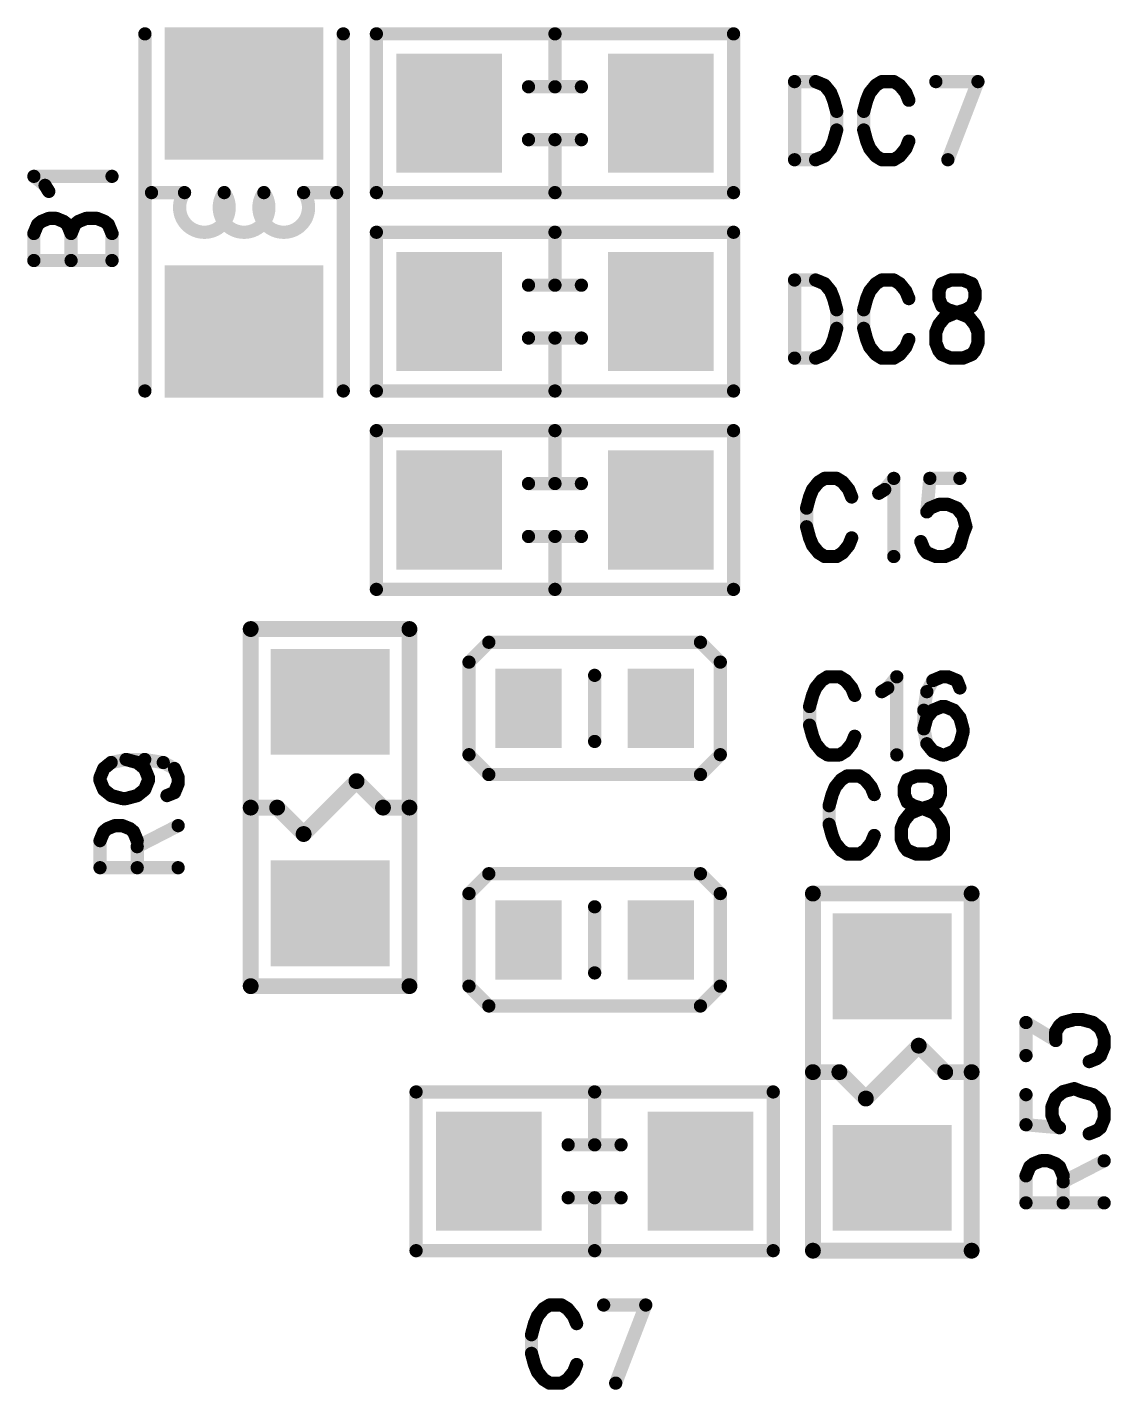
# Model space of a CAD drawing. Extents: x 98.7 to 156, y 84.7 to 176.7.
# Drawn here: x 111.46 to 119.65, y 120.85 to 131.15 of the extents above; entities that cross this region are included whole.
import ezdxf

# ---------------------------------------------------------------- set-up
doc = ezdxf.new("R2010")
doc.units = 0
doc.layers.get('0').update_dxf_attribs({"linetype": 'CONTINUOUS'})
doc.layers.add('MASK-TOP_PHO', color=3, linetype='CONTINUOUS')
doc.layers.add('SILK-TOP_PHO', color=14, linetype='CONTINUOUS')

# ---------------------------------------------------------------- blocks, each defined once
blk = doc.blocks.new('ROUND_1')
at = {"const_width": 0.050038}
blk.add_lwpolyline([(-0.025018, 0, 1), (0.025018, 0, 1)], format="xyb", close=True, dxfattribs=at)
blk = doc.blocks.new('ROUND_114')
at = {"const_width": 0.059944}
blk.add_lwpolyline([(-0.029972, 0, 1), (0.029972, 0, 1)], format="xyb", close=True, dxfattribs=at)
blk = doc.blocks.new('SQUARE_16')
blk.add_solid([(0.250062, 0.250062), (0.250062, -0.250062), (-0.250062, 0.250062), (-0.250062, -0.250062)])
blk = doc.blocks.new('SQUARE_33')
blk.add_solid([(0.499998, 0.499998), (0.499998, -0.499998), (-0.499998, 0.499998), (-0.499998, -0.499998)])
blk = doc.blocks.new('SQUARE_161')
blk.add_solid([(0.40005, 0.40005), (0.40005, -0.40005), (-0.40005, 0.40005), (-0.40005, -0.40005)])

msp = doc.modelspace()

# ---------------------------------------------------------------- linework, layer by layer
at = {"layer": 'MASK-TOP_PHO'}
for points, const_width in [([(113.199926, 130.64998), (113.000028, 130.64998)], 0.999996), ([(114.650012, 130.450082), (114.650012, 130.549904)], 0.8001), ([(116.249958, 130.450082), (116.249958, 130.549904)], 0.8001), ([(114.650012, 128.949958), (114.650012, 129.050034)], 0.8001), ([(116.249958, 128.949958), (116.249958, 129.050034)], 0.8001), ([(113.199926, 128.849882), (113.000028, 128.849882)], 0.999996), ([(114.650012, 127.450088), (114.650012, 127.54991)], 0.8001), ([(116.249958, 127.450088), (116.249958, 127.54991)], 0.8001), ([(113.700052, 126.05004), (113.799874, 126.05004)], 0.8001), ([(115.24996, 125.949964), (115.24996, 126.05004)], 0.500124), ([(116.249958, 125.949964), (116.249958, 126.05004)], 0.500124), ([(113.700052, 124.450094), (113.799874, 124.450094)], 0.8001), ([(115.24996, 124.199904), (115.24996, 124.29998)], 0.500124), ([(116.249958, 124.199904), (116.249958, 124.29998)], 0.500124), ([(117.94998, 124.050044), (118.050056, 124.050044)], 0.8001), ([(114.949986, 122.450098), (114.949986, 122.54992)], 0.8001), ([(116.549932, 122.450098), (116.549932, 122.54992)], 0.8001), ([(117.94998, 122.450098), (118.050056, 122.450098)], 0.8001)]:
    msp.add_lwpolyline(points, dxfattribs=dict(at, const_width=const_width))
at = {"layer": 'SILK-TOP_PHO'}
for points, const_width in [([(112.350042, 128.400048), (112.350042, 131.100068)], 0.100076), ([(113.849912, 128.400048), (113.849912, 131.100068)], 0.100076), ([(114.100102, 131.100068), (116.800122, 131.100068)], 0.100076), ([(114.100102, 129.899918), (114.100102, 131.100068)], 0.100076), ([(115.450112, 131.100068), (115.450112, 130.700018)], 0.100076), ([(116.800122, 131.100068), (116.800122, 129.899918)], 0.100076), ([(115.24996, 130.700018), (115.65001, 130.700018)], 0.100076), ([(117.261386, 130.739134), (117.261386, 130.14833)], 0.100076), ([(117.261386, 130.739134), (117.42039, 130.739134)], 0.100076), ([(117.42039, 130.739134), (117.488716, 130.71094)], 0.100076), ([(117.488716, 130.71094), (117.534182, 130.654806)], 0.100076), ([(117.87505, 130.71094), (117.829584, 130.654806)], 0.100076), ([(117.920516, 130.739134), (117.87505, 130.71094)], 0.100076), ([(118.011448, 130.739134), (117.920516, 130.739134)], 0.100076), ([(118.056914, 130.71094), (118.011448, 130.739134)], 0.100076), ([(118.10238, 130.654806), (118.056914, 130.71094)], 0.100076), ([(118.329456, 130.739134), (118.647718, 130.739134)], 0.100076), ([(118.647718, 130.739134), (118.420388, 130.14833)], 0.100076), ([(117.534182, 130.654806), (117.556788, 130.598418)], 0.100076), ([(117.556788, 130.598418), (117.579648, 130.51409)], 0.100076), ([(117.806724, 130.598418), (117.784118, 130.51409)], 0.100076), ([(117.829584, 130.654806), (117.806724, 130.598418)], 0.100076), ([(118.124986, 130.598418), (118.10238, 130.654806)], 0.100076), ([(117.579648, 130.51409), (117.579648, 130.373374)], 0.100076), ([(117.784118, 130.51409), (117.784118, 130.373374)], 0.100076), ([(117.579648, 130.373374), (117.556788, 130.289046)], 0.100076), ([(117.784118, 130.373374), (117.806724, 130.289046)], 0.100076), ([(115.24996, 130.299968), (115.65001, 130.299968)], 0.100076), ([(115.450112, 129.899918), (115.450112, 130.299968)], 0.100076), ([(117.556788, 130.289046), (117.534182, 130.232912)], 0.100076), ([(117.806724, 130.289046), (117.829584, 130.232912)], 0.100076), ([(118.10238, 130.232912), (118.124986, 130.289046)], 0.100076), ([(117.488716, 130.176524), (117.42039, 130.14833)], 0.100076), ([(117.534182, 130.232912), (117.488716, 130.176524)], 0.100076), ([(117.829584, 130.232912), (117.87505, 130.176524)], 0.100076), ([(117.87505, 130.176524), (117.920516, 130.14833)], 0.100076), ([(118.011448, 130.14833), (118.056914, 130.176524)], 0.100076), ([(118.056914, 130.176524), (118.10238, 130.232912)], 0.100076), ([(117.42039, 130.14833), (117.261386, 130.14833)], 0.100076), ([(117.920516, 130.14833), (118.011448, 130.14833)], 0.100076), ([(111.595408, 129.954528), (111.510826, 130.022854)], 0.100076), ([(111.510826, 130.022854), (112.10163, 130.022854)], 0.100076), ([(111.623348, 129.909062), (111.595408, 129.954528)], 0.100076), ([(112.40008, 129.899918), (112.650016, 129.899918)], 0.100076), ([(113.549938, 129.899918), (113.799874, 129.899918)], 0.100076), ([(116.800122, 129.899918), (114.100102, 129.899918)], 0.100076), ([(111.510826, 129.5908), (111.53902, 129.659126)], 0.100076), ([(111.53902, 129.659126), (111.567214, 129.681732)], 0.100076), ([(111.567214, 129.681732), (111.623348, 129.704592)], 0.100076), ([(111.623348, 129.704592), (111.679736, 129.704592)], 0.100076), ([(111.679736, 129.704592), (111.73587, 129.681732)], 0.100076), ([(111.73587, 129.681732), (111.764064, 129.659126)], 0.100076), ([(111.764064, 129.659126), (111.792258, 129.5908)], 0.100076), ([(111.792258, 129.5908), (111.820198, 129.659126)], 0.100076), ([(111.820198, 129.659126), (111.848392, 129.681732)], 0.100076), ([(111.848392, 129.681732), (111.90478, 129.704592)], 0.100076), ([(111.90478, 129.704592), (111.989108, 129.704592)], 0.100076), ([(111.989108, 129.704592), (112.045242, 129.681732)], 0.100076), ([(112.045242, 129.681732), (112.073436, 129.659126)], 0.100076), ([(112.073436, 129.659126), (112.10163, 129.5908)], 0.100076), ([(111.510826, 129.38633), (111.510826, 129.5908)], 0.100076), ([(111.792258, 129.38633), (111.792258, 129.5908)], 0.100076), ([(112.10163, 129.5908), (112.10163, 129.38633)], 0.100076), ([(114.100102, 129.599944), (116.800122, 129.599944)], 0.100076), ([(114.100102, 128.400048), (114.100102, 129.599944)], 0.100076), ([(115.450112, 129.599944), (115.450112, 129.199894)], 0.100076), ([(116.800122, 129.599944), (116.800122, 128.400048)], 0.100076), ([(111.510826, 129.38633), (112.10163, 129.38633)], 0.100076), ([(117.261386, 129.23901), (117.261386, 128.64846)], 0.100076), ([(117.261386, 129.23901), (117.42039, 129.23901)], 0.100076), ([(117.42039, 129.23901), (117.488716, 129.210816)], 0.100076), ([(117.920516, 129.23901), (117.87505, 129.210816)], 0.100076), ([(118.011448, 129.23901), (117.920516, 129.23901)], 0.100076), ([(118.056914, 129.210816), (118.011448, 129.23901)], 0.100076), ([(118.443248, 129.23901), (118.374922, 129.210816)], 0.100076), ([(118.53418, 129.23901), (118.443248, 129.23901)], 0.100076), ([(118.602252, 129.210816), (118.53418, 129.23901)], 0.100076), ([(115.24996, 129.199894), (115.65001, 129.199894)], 0.100076), ([(117.488716, 129.210816), (117.534182, 129.154682)], 0.100076), ([(117.534182, 129.154682), (117.556788, 129.098548)], 0.100076), ([(117.829584, 129.154682), (117.806724, 129.098548)], 0.100076), ([(117.87505, 129.210816), (117.829584, 129.154682)], 0.100076), ([(118.10238, 129.154682), (118.056914, 129.210816)], 0.100076), ([(118.124986, 129.098548), (118.10238, 129.154682)], 0.100076), ([(118.374922, 129.210816), (118.352316, 129.154682)], 0.100076), ([(118.352316, 129.154682), (118.352316, 129.098548)], 0.100076), ([(118.625112, 129.154682), (118.602252, 129.210816)], 0.100076), ([(118.625112, 129.098548), (118.625112, 129.154682)], 0.100076), ([(117.556788, 129.098548), (117.579648, 129.013966)], 0.100076), ([(117.806724, 129.098548), (117.784118, 129.013966)], 0.100076), ([(118.352316, 129.098548), (118.374922, 129.04216)], 0.100076), ([(118.374922, 129.04216), (118.420388, 129.013966)], 0.100076), ([(118.556786, 129.013966), (118.602252, 129.04216)], 0.100076), ([(118.602252, 129.04216), (118.625112, 129.098548)], 0.100076), ([(117.579648, 129.013966), (117.579648, 128.873504)], 0.100076), ([(117.784118, 129.013966), (117.784118, 128.873504)], 0.100076), ([(118.352316, 128.901444), (118.397782, 128.957832)], 0.100076), ([(118.397782, 128.957832), (118.465854, 128.986026)], 0.100076), ([(118.420388, 129.013966), (118.51132, 128.986026)], 0.100076), ([(118.465854, 128.986026), (118.556786, 129.013966)], 0.100076), ([(118.51132, 128.986026), (118.579646, 128.957832)], 0.100076), ([(118.579646, 128.957832), (118.625112, 128.901444)], 0.100076), ([(117.579648, 128.873504), (117.556788, 128.789176)], 0.100076), ([(117.784118, 128.873504), (117.806724, 128.789176)], 0.100076), ([(118.329456, 128.84531), (118.352316, 128.901444)], 0.100076), ([(118.329456, 128.760982), (118.329456, 128.84531)], 0.100076), ([(118.625112, 128.901444), (118.647718, 128.84531)], 0.100076), ([(118.647718, 128.84531), (118.647718, 128.760982)], 0.100076), ([(115.24996, 128.800098), (115.65001, 128.800098)], 0.100076), ([(115.450112, 128.400048), (115.450112, 128.800098)], 0.100076), ([(117.534182, 128.732788), (117.488716, 128.676654)], 0.100076), ([(117.556788, 128.789176), (117.534182, 128.732788)], 0.100076), ([(117.806724, 128.789176), (117.829584, 128.732788)], 0.100076), ([(117.829584, 128.732788), (117.87505, 128.676654)], 0.100076), ([(118.056914, 128.676654), (118.10238, 128.732788)], 0.100076), ([(118.10238, 128.732788), (118.124986, 128.789176)], 0.100076), ([(118.352316, 128.704594), (118.329456, 128.760982)], 0.100076), ([(118.647718, 128.760982), (118.625112, 128.704594)], 0.100076), ([(117.42039, 128.64846), (117.261386, 128.64846)], 0.100076), ([(117.488716, 128.676654), (117.42039, 128.64846)], 0.100076), ([(117.87505, 128.676654), (117.920516, 128.64846)], 0.100076), ([(117.920516, 128.64846), (118.011448, 128.64846)], 0.100076), ([(118.011448, 128.64846), (118.056914, 128.676654)], 0.100076), ([(118.374922, 128.676654), (118.352316, 128.704594)], 0.100076), ([(118.443248, 128.64846), (118.374922, 128.676654)], 0.100076), ([(118.53418, 128.64846), (118.443248, 128.64846)], 0.100076), ([(118.602252, 128.676654), (118.53418, 128.64846)], 0.100076), ([(118.625112, 128.704594), (118.602252, 128.676654)], 0.100076), ([(116.800122, 128.400048), (114.100102, 128.400048)], 0.100076), ([(114.100102, 128.100074), (116.800122, 128.100074)], 0.100076), ([(114.100102, 126.899924), (114.100102, 128.100074)], 0.100076), ([(115.450112, 128.100074), (115.450112, 127.700024)], 0.100076), ([(116.800122, 128.100074), (116.800122, 126.899924)], 0.100076), ([(115.24996, 127.700024), (115.65001, 127.700024)], 0.100076), ([(117.44325, 127.710946), (117.397784, 127.654812)], 0.100076), ([(117.488716, 127.73914), (117.44325, 127.710946)], 0.100076), ([(117.579648, 127.73914), (117.488716, 127.73914)], 0.100076), ([(117.625114, 127.710946), (117.579648, 127.73914)], 0.100076), ([(117.67058, 127.654812), (117.625114, 127.710946)], 0.100076), ([(117.943122, 127.654812), (118.011448, 127.73914)], 0.100076), ([(118.011448, 127.73914), (118.011448, 127.148336)], 0.100076), ([(118.28399, 127.73914), (118.261384, 127.485902)], 0.100076), ([(118.51132, 127.73914), (118.28399, 127.73914)], 0.100076), ([(117.374924, 127.598424), (117.352318, 127.514096)], 0.100076), ([(117.397784, 127.654812), (117.374924, 127.598424)], 0.100076), ([(117.693186, 127.598424), (117.67058, 127.654812)], 0.100076), ([(117.897656, 127.626618), (117.943122, 127.654812)], 0.100076), ([(117.352318, 127.514096), (117.352318, 127.37338)], 0.100076), ([(118.261384, 127.485902), (118.28399, 127.514096)], 0.100076), ([(118.28399, 127.514096), (118.352316, 127.54229)], 0.100076), ([(118.352316, 127.54229), (118.420388, 127.54229)], 0.100076), ([(118.420388, 127.54229), (118.488714, 127.514096)], 0.100076), ([(118.488714, 127.514096), (118.53418, 127.457708)], 0.100076), ([(118.53418, 127.457708), (118.556786, 127.37338)], 0.100076), ([(115.24996, 127.299974), (115.65001, 127.299974)], 0.100076), ([(115.450112, 126.899924), (115.450112, 127.299974)], 0.100076), ([(117.352318, 127.37338), (117.374924, 127.289052)], 0.100076), ([(117.374924, 127.289052), (117.397784, 127.232918)], 0.100076), ([(117.67058, 127.232918), (117.693186, 127.289052)], 0.100076), ([(118.53418, 127.317246), (118.51132, 127.232918)], 0.100076), ([(118.556786, 127.37338), (118.53418, 127.317246)], 0.100076), ([(117.397784, 127.232918), (117.44325, 127.17653)], 0.100076), ([(117.44325, 127.17653), (117.488716, 127.148336)], 0.100076), ([(117.579648, 127.148336), (117.625114, 127.17653)], 0.100076), ([(117.625114, 127.17653), (117.67058, 127.232918)], 0.100076), ([(118.238524, 127.204724), (118.215918, 127.260858)], 0.100076), ([(118.261384, 127.17653), (118.238524, 127.204724)], 0.100076), ([(118.329456, 127.148336), (118.261384, 127.17653)], 0.100076), ([(118.465854, 127.17653), (118.397782, 127.148336)], 0.100076), ([(118.51132, 127.232918), (118.465854, 127.17653)], 0.100076), ([(117.488716, 127.148336), (117.579648, 127.148336)], 0.100076), ([(118.397782, 127.148336), (118.329456, 127.148336)], 0.100076), ([(116.800122, 126.899924), (114.100102, 126.899924)], 0.100076), ([(113.149888, 123.89993), (113.149888, 126.59995)], 0.119888), ([(113.149888, 126.59995), (114.350038, 126.59995)], 0.119888), ([(114.350038, 126.59995), (114.350038, 123.89993)], 0.119888), ([(114.949986, 126.499874), (114.800126, 126.350014)], 0.100076), ([(116.549932, 126.499874), (114.949986, 126.499874)], 0.100076), ([(116.700046, 126.350014), (116.549932, 126.499874)], 0.100076), ([(114.800126, 126.350014), (114.800126, 125.64999)], 0.100076), ([(115.750086, 125.750066), (115.750086, 126.249938)], 0.100076), ([(116.700046, 125.64999), (116.700046, 126.350014)], 0.100076), ([(117.42039, 126.154688), (117.397784, 126.098554)], 0.100076), ([(117.465856, 126.210822), (117.42039, 126.154688)], 0.100076), ([(117.511322, 126.239016), (117.465856, 126.210822)], 0.100076), ([(117.602254, 126.239016), (117.511322, 126.239016)], 0.100076), ([(117.64772, 126.210822), (117.602254, 126.239016)], 0.100076), ([(117.693186, 126.154688), (117.64772, 126.210822)], 0.100076), ([(117.715792, 126.098554), (117.693186, 126.154688)], 0.100076), ([(117.920516, 126.126494), (117.965982, 126.154688)], 0.100076), ([(117.965982, 126.154688), (118.034054, 126.239016)], 0.100076), ([(118.034054, 126.239016), (118.034054, 125.648466)], 0.100076), ([(118.30685, 126.210822), (118.261384, 126.126494)], 0.100076), ([(118.374922, 126.239016), (118.30685, 126.210822)], 0.100076), ([(118.420388, 126.239016), (118.374922, 126.239016)], 0.100076), ([(118.488714, 126.210822), (118.420388, 126.239016)], 0.100076), ([(118.51132, 126.154688), (118.488714, 126.210822)], 0.100076), ([(117.397784, 126.098554), (117.374924, 126.013972)], 0.100076), ([(118.261384, 126.126494), (118.238524, 125.986032)], 0.100076), ([(117.374924, 126.013972), (117.374924, 125.87351)], 0.100076), ([(118.238524, 125.986032), (118.238524, 125.845316)], 0.100076), ([(118.30685, 125.986032), (118.261384, 125.929644)], 0.100076), ([(118.374922, 126.013972), (118.30685, 125.986032)], 0.100076), ([(118.397782, 126.013972), (118.374922, 126.013972)], 0.100076), ([(118.465854, 125.986032), (118.397782, 126.013972)], 0.100076), ([(118.51132, 125.929644), (118.465854, 125.986032)], 0.100076), ([(117.374924, 125.87351), (117.397784, 125.789182)], 0.100076), ([(118.261384, 125.929644), (118.238524, 125.845316)], 0.100076), ([(118.238524, 125.845316), (118.261384, 125.732794)], 0.100076), ([(118.53418, 125.845316), (118.51132, 125.929644)], 0.100076), ([(118.53418, 125.817122), (118.53418, 125.845316)], 0.100076), ([(117.397784, 125.789182), (117.42039, 125.732794)], 0.100076), ([(117.693186, 125.732794), (117.715792, 125.789182)], 0.100076), ([(118.51132, 125.732794), (118.53418, 125.817122)], 0.100076), ([(114.800126, 125.64999), (114.949986, 125.499876)], 0.100076), ([(116.549932, 125.499876), (116.700046, 125.64999)], 0.100076), ([(117.42039, 125.732794), (117.465856, 125.67666)], 0.100076), ([(117.465856, 125.67666), (117.511322, 125.648466)], 0.100076), ([(117.511322, 125.648466), (117.602254, 125.648466)], 0.100076), ([(117.602254, 125.648466), (117.64772, 125.67666)], 0.100076), ([(117.64772, 125.67666), (117.693186, 125.732794)], 0.100076), ([(118.261384, 125.732794), (118.30685, 125.67666)], 0.100076), ([(118.30685, 125.67666), (118.374922, 125.648466)], 0.100076), ([(118.374922, 125.648466), (118.397782, 125.648466)], 0.100076), ([(118.397782, 125.648466), (118.465854, 125.67666)], 0.100076), ([(118.465854, 125.67666), (118.51132, 125.732794)], 0.100076), ([(112.010952, 125.47727), (112.039146, 125.545342)], 0.100076), ([(112.039146, 125.545342), (112.09528, 125.590808)], 0.100076), ([(112.09528, 125.590808), (112.207802, 125.613668)], 0.100076), ([(112.207802, 125.613668), (112.29213, 125.590808)], 0.100076), ([(112.207802, 125.613668), (112.348518, 125.613668)], 0.100076), ([(112.29213, 125.590808), (112.348518, 125.545342)], 0.100076), ([(112.348518, 125.613668), (112.48898, 125.590808)], 0.100076), ([(112.348518, 125.545342), (112.376458, 125.47727)], 0.100076), ([(112.48898, 125.590808), (112.573562, 125.545342)], 0.100076), ([(112.573562, 125.545342), (112.601502, 125.47727)], 0.100076), ([(112.010952, 125.454664), (112.010952, 125.47727)], 0.100076), ([(112.039146, 125.386338), (112.010952, 125.454664)], 0.100076), ([(112.376458, 125.454664), (112.348518, 125.386338)], 0.100076), ([(112.376458, 125.47727), (112.376458, 125.454664)], 0.100076), ([(112.601502, 125.431804), (112.573562, 125.363732)], 0.100076), ([(112.601502, 125.47727), (112.601502, 125.431804)], 0.100076), ([(113.949988, 125.450092), (113.549938, 125.050042)], 0.119888), ([(114.149886, 125.24994), (113.949988, 125.450092)], 0.119888), ([(114.949986, 125.499876), (116.549932, 125.499876)], 0.100076), ([(117.613684, 125.461014), (117.568218, 125.404626)], 0.100076), ([(117.65915, 125.488954), (117.613684, 125.461014)], 0.100076), ([(117.750082, 125.488954), (117.65915, 125.488954)], 0.100076), ([(117.795548, 125.461014), (117.750082, 125.488954)], 0.100076), ([(117.841014, 125.404626), (117.795548, 125.461014)], 0.100076), ([(118.113556, 125.461014), (118.09095, 125.404626)], 0.100076), ([(118.181882, 125.488954), (118.113556, 125.461014)], 0.100076), ([(118.272814, 125.488954), (118.181882, 125.488954)], 0.100076), ([(118.340886, 125.461014), (118.272814, 125.488954)], 0.100076), ([(118.363746, 125.404626), (118.340886, 125.461014)], 0.100076), ([(112.09528, 125.340872), (112.039146, 125.386338)], 0.100076), ([(112.179608, 125.318266), (112.09528, 125.340872)], 0.100076), ([(112.29213, 125.340872), (112.207802, 125.318266)], 0.100076), ([(112.348518, 125.386338), (112.29213, 125.340872)], 0.100076), ([(112.573562, 125.363732), (112.517174, 125.340872)], 0.100076), ([(117.545358, 125.348492), (117.522752, 125.264164)], 0.100076), ([(117.568218, 125.404626), (117.545358, 125.348492)], 0.100076), ([(117.86362, 125.348492), (117.841014, 125.404626)], 0.100076), ([(118.09095, 125.404626), (118.09095, 125.348492)], 0.100076), ([(118.09095, 125.348492), (118.113556, 125.292104)], 0.100076), ([(118.340886, 125.292104), (118.363746, 125.348492)], 0.100076), ([(118.363746, 125.348492), (118.363746, 125.404626)], 0.100076), ([(112.207802, 125.318266), (112.179608, 125.318266)], 0.100076), ([(113.35004, 125.24994), (113.149888, 125.24994)], 0.119888), ([(113.549938, 125.050042), (113.35004, 125.24994)], 0.119888), ([(114.350038, 125.24994), (114.149886, 125.24994)], 0.119888), ([(117.522752, 125.264164), (117.522752, 125.123448)], 0.100076), ([(118.113556, 125.292104), (118.159022, 125.264164)], 0.100076), ([(118.136416, 125.207776), (118.204488, 125.23597)], 0.100076), ([(118.159022, 125.264164), (118.249954, 125.23597)], 0.100076), ([(118.204488, 125.23597), (118.29542, 125.264164)], 0.100076), ([(118.249954, 125.23597), (118.31828, 125.207776)], 0.100076), ([(118.29542, 125.264164), (118.340886, 125.292104)], 0.100076), ([(117.522752, 125.123448), (117.545358, 125.03912)], 0.100076), ([(118.06809, 125.095254), (118.09095, 125.151642)], 0.100076), ([(118.09095, 125.151642), (118.136416, 125.207776)], 0.100076), ([(118.31828, 125.207776), (118.363746, 125.151642)], 0.100076), ([(118.363746, 125.151642), (118.386352, 125.095254)], 0.100076), ([(112.010952, 125.000004), (112.039146, 125.068076)], 0.100076), ([(112.039146, 125.068076), (112.067086, 125.090936)], 0.100076), ([(112.067086, 125.090936), (112.123474, 125.113542)], 0.100076), ([(112.123474, 125.113542), (112.179608, 125.113542)], 0.100076), ([(112.179608, 125.113542), (112.235996, 125.090936)], 0.100076), ([(112.235996, 125.090936), (112.263936, 125.068076)], 0.100076), ([(112.263936, 125.068076), (112.29213, 125.000004)], 0.100076), ([(112.29213, 124.954538), (112.601502, 125.113542)], 0.100076), ([(117.545358, 125.03912), (117.568218, 124.982732)], 0.100076), ([(117.841014, 124.982732), (117.86362, 125.03912)], 0.100076), ([(118.06809, 125.010926), (118.06809, 125.095254)], 0.100076), ([(118.386352, 125.095254), (118.386352, 125.010926)], 0.100076), ([(112.010952, 124.795534), (112.010952, 125.000004)], 0.100076), ([(112.29213, 125.000004), (112.29213, 124.795534)], 0.100076), ([(117.568218, 124.982732), (117.613684, 124.926598)], 0.100076), ([(117.613684, 124.926598), (117.65915, 124.898404)], 0.100076), ([(117.750082, 124.898404), (117.795548, 124.926598)], 0.100076), ([(117.795548, 124.926598), (117.841014, 124.982732)], 0.100076), ([(118.09095, 124.954792), (118.06809, 125.010926)], 0.100076), ([(118.113556, 124.926598), (118.09095, 124.954792)], 0.100076), ([(118.181882, 124.898404), (118.113556, 124.926598)], 0.100076), ([(118.340886, 124.926598), (118.272814, 124.898404)], 0.100076), ([(118.363746, 124.954792), (118.340886, 124.926598)], 0.100076), ([(118.386352, 125.010926), (118.363746, 124.954792)], 0.100076), ([(117.65915, 124.898404), (117.750082, 124.898404)], 0.100076), ([(118.272814, 124.898404), (118.181882, 124.898404)], 0.100076), ([(112.010952, 124.795534), (112.601502, 124.795534)], 0.100076), ([(114.949986, 124.750068), (114.800126, 124.599954)], 0.100076), ([(116.549932, 124.750068), (114.949986, 124.750068)], 0.100076), ([(116.700046, 124.599954), (116.549932, 124.750068)], 0.100076), ([(117.40007, 121.899934), (117.40007, 124.599954)], 0.119888), ([(117.40007, 124.599954), (118.599966, 124.599954)], 0.119888), ([(118.599966, 124.599954), (118.599966, 121.899934)], 0.119888), ([(114.800126, 124.599954), (114.800126, 123.89993)], 0.100076), ([(115.750086, 124.000006), (115.750086, 124.499878)], 0.100076), ([(116.700046, 123.89993), (116.700046, 124.599954)], 0.100076), ([(114.350038, 123.89993), (113.149888, 123.89993)], 0.119888), ([(114.800126, 123.89993), (114.949986, 123.75007)], 0.100076), ([(116.549932, 123.75007), (116.700046, 123.89993)], 0.100076), ([(114.949986, 123.75007), (116.549932, 123.75007)], 0.100076), ([(119.010938, 123.374912), (119.010938, 123.625102)], 0.100076), ([(119.010938, 123.625102), (119.235982, 123.488704)], 0.100076), ([(119.235982, 123.556776), (119.264176, 123.602242)], 0.100076), ([(119.264176, 123.602242), (119.292116, 123.625102)], 0.100076), ([(119.292116, 123.625102), (119.376444, 123.647708)], 0.100076), ([(119.376444, 123.647708), (119.432832, 123.647708)], 0.100076), ([(119.432832, 123.647708), (119.51716, 123.625102)], 0.100076), ([(119.51716, 123.625102), (119.573548, 123.579636)], 0.100076), ([(119.573548, 123.579636), (119.601488, 123.51131)], 0.100076), ([(119.235982, 123.488704), (119.235982, 123.556776)], 0.100076), ([(119.601488, 123.51131), (119.601488, 123.443238)], 0.100076), ([(118.199916, 123.450096), (117.80012, 123.050046)], 0.119888), ([(118.400068, 123.249944), (118.199916, 123.450096)], 0.119888), ([(119.573548, 123.374912), (119.545354, 123.352306)], 0.100076), ([(119.601488, 123.443238), (119.573548, 123.374912)], 0.100076), ([(119.545354, 123.352306), (119.488966, 123.329446)], 0.100076), ([(117.599968, 123.249944), (117.40007, 123.249944)], 0.119888), ([(117.80012, 123.050046), (117.599968, 123.249944)], 0.119888), ([(118.599966, 123.249944), (118.400068, 123.249944)], 0.119888), ([(114.400076, 123.100084), (117.100096, 123.100084)], 0.100076), ([(114.400076, 121.899934), (114.400076, 123.100084)], 0.100076), ([(115.750086, 123.100084), (115.750086, 122.700034)], 0.100076), ([(117.100096, 123.100084), (117.100096, 121.899934)], 0.100076), ([(119.010938, 123.07951), (119.010938, 122.85218)], 0.100076), ([(119.207788, 122.988578), (119.235982, 123.056904)], 0.100076), ([(119.235982, 123.056904), (119.292116, 123.10237)], 0.100076), ([(119.292116, 123.10237), (119.376444, 123.124976)], 0.100076), ([(119.376444, 123.124976), (119.432832, 123.10237)], 0.100076), ([(119.432832, 123.10237), (119.51716, 123.07951)], 0.100076), ([(119.51716, 123.07951), (119.573548, 123.034044)], 0.100076), ([(119.207788, 122.920506), (119.207788, 122.988578)], 0.100076), ([(119.573548, 123.034044), (119.601488, 122.965972)], 0.100076), ([(119.601488, 122.965972), (119.601488, 122.897646)], 0.100076), ([(119.010938, 122.85218), (119.264176, 122.829574)], 0.100076), ([(119.235982, 122.85218), (119.207788, 122.920506)], 0.100076), ([(119.264176, 122.829574), (119.235982, 122.85218)], 0.100076), ([(119.601488, 122.897646), (119.573548, 122.829574)], 0.100076), ([(119.545354, 122.806714), (119.488966, 122.784108)], 0.100076), ([(119.573548, 122.829574), (119.545354, 122.806714)], 0.100076), ([(115.549934, 122.700034), (115.949984, 122.700034)], 0.100076), ([(119.039132, 122.534172), (119.067072, 122.556778)], 0.100076), ([(119.067072, 122.556778), (119.12346, 122.579638)], 0.100076), ([(119.12346, 122.579638), (119.179594, 122.579638)], 0.100076), ([(119.179594, 122.579638), (119.235982, 122.556778)], 0.100076), ([(119.235982, 122.556778), (119.264176, 122.534172)], 0.100076), ([(119.292116, 122.42038), (119.601488, 122.579638)], 0.100076), ([(119.010938, 122.465846), (119.039132, 122.534172)], 0.100076), ([(119.010938, 122.261376), (119.010938, 122.465846)], 0.100076), ([(119.264176, 122.534172), (119.292116, 122.465846)], 0.100076), ([(119.292116, 122.465846), (119.292116, 122.261376)], 0.100076), ([(115.549934, 122.299984), (115.949984, 122.299984)], 0.100076), ([(115.750086, 121.899934), (115.750086, 122.299984)], 0.100076), ([(119.010938, 122.261376), (119.601488, 122.261376)], 0.100076), ([(117.100096, 121.899934), (114.400076, 121.899934)], 0.100076), ([(118.599966, 121.899934), (117.40007, 121.899934)], 0.119888), ([(115.363752, 121.461022), (115.318286, 121.404634)], 0.100076), ([(115.408964, 121.488962), (115.363752, 121.461022)], 0.100076), ([(115.499896, 121.488962), (115.408964, 121.488962)], 0.100076), ([(115.545362, 121.461022), (115.499896, 121.488962)], 0.100076), ([(115.590828, 121.404634), (115.545362, 121.461022)], 0.100076), ([(115.818158, 121.488962), (116.13642, 121.488962)], 0.100076), ([(116.13642, 121.488962), (115.90909, 120.898412)], 0.100076), ([(115.295426, 121.3485), (115.27282, 121.264172)], 0.100076), ([(115.318286, 121.404634), (115.295426, 121.3485)], 0.100076), ([(115.613688, 121.3485), (115.590828, 121.404634)], 0.100076), ([(115.27282, 121.264172), (115.27282, 121.123456)], 0.100076), ([(115.27282, 121.123456), (115.295426, 121.039128)], 0.100076), ([(115.295426, 121.039128), (115.318286, 120.98274)], 0.100076), ([(115.590828, 120.98274), (115.613688, 121.039128)], 0.100076), ([(115.318286, 120.98274), (115.363752, 120.926606)], 0.100076), ([(115.363752, 120.926606), (115.408964, 120.898412)], 0.100076), ([(115.408964, 120.898412), (115.499896, 120.898412)], 0.100076), ([(115.499896, 120.898412), (115.545362, 120.926606)], 0.100076), ([(115.545362, 120.926606), (115.590828, 120.98274)], 0.100076)]:
    msp.add_lwpolyline(points, dxfattribs=dict(at, const_width=const_width))
at = {"layer": 'SILK-TOP_PHO', "const_width": 0.100076}
for points in [[(112.649762, 129.899918, 2.0016725), (112.949736, 129.900172)], [(112.949736, 129.899918, 2.0016725), (113.24971, 129.900172)], [(113.24971, 129.899918, 2.0016725), (113.549684, 129.900172)]]:
    msp.add_lwpolyline(points, format="xyb", dxfattribs=at)

# ---------------------------------------------------------------- block references
at = {"layer": 'MASK-TOP_PHO'}
for name, p in [('SQUARE_33', (113.000028, 130.64998)), ('SQUARE_33', (113.199926, 130.64998)), ('SQUARE_161', (114.650012, 130.549904)), ('SQUARE_161', (116.249958, 130.549904)), ('SQUARE_161', (114.650012, 130.450082)), ('SQUARE_161', (116.249958, 130.450082)), ('SQUARE_161', (114.650012, 129.050034)), ('SQUARE_161', (116.249958, 129.050034)), ('SQUARE_33', (113.000028, 128.849882)), ('SQUARE_33', (113.199926, 128.849882)), ('SQUARE_161', (114.650012, 128.949958)), ('SQUARE_161', (116.249958, 128.949958)), ('SQUARE_161', (114.650012, 127.54991)), ('SQUARE_161', (116.249958, 127.54991)), ('SQUARE_161', (114.650012, 127.450088)), ('SQUARE_161', (116.249958, 127.450088)), ('SQUARE_161', (113.700052, 126.05004)), ('SQUARE_161', (113.799874, 126.05004)), ('SQUARE_16', (115.24996, 126.05004)), ('SQUARE_16', (116.249958, 126.05004)), ('SQUARE_16', (115.24996, 125.949964)), ('SQUARE_16', (116.249958, 125.949964)), ('SQUARE_161', (113.700052, 124.450094)), ('SQUARE_161', (113.799874, 124.450094)), ('SQUARE_16', (115.24996, 124.29998)), ('SQUARE_16', (116.249958, 124.29998)), ('SQUARE_16', (115.24996, 124.199904)), ('SQUARE_16', (116.249958, 124.199904)), ('SQUARE_161', (117.94998, 124.050044)), ('SQUARE_161', (118.050056, 124.050044)), ('SQUARE_161', (114.949986, 122.54992)), ('SQUARE_161', (116.549932, 122.54992)), ('SQUARE_161', (114.949986, 122.450098)), ('SQUARE_161', (116.549932, 122.450098)), ('SQUARE_161', (117.94998, 122.450098)), ('SQUARE_161', (118.050056, 122.450098))]:
    msp.add_blockref(name, p, dxfattribs=at)
at = {"layer": 'SILK-TOP_PHO'}
for name, p in [('ROUND_1', (112.350042, 131.100068)), ('ROUND_1', (113.849912, 131.100068)), ('ROUND_1', (114.100102, 131.100068)), ('ROUND_1', (114.100102, 131.100068)), ('ROUND_1', (115.450112, 131.100068)), ('ROUND_1', (116.800122, 131.100068)), ('ROUND_1', (115.24996, 130.700018)), ('ROUND_1', (115.450112, 130.700018)), ('ROUND_1', (115.65001, 130.700018)), ('ROUND_1', (117.261386, 130.739134)), ('ROUND_1', (117.261386, 130.739134)), ('ROUND_1', (117.42039, 130.739134)), ('ROUND_1', (117.488716, 130.71094)), ('ROUND_1', (117.87505, 130.71094)), ('ROUND_1', (117.920516, 130.739134)), ('ROUND_1', (118.011448, 130.739134)), ('ROUND_1', (118.056914, 130.71094)), ('ROUND_1', (118.329456, 130.739134)), ('ROUND_1', (118.647718, 130.739134)), ('ROUND_1', (118.647718, 130.739134)), ('ROUND_1', (117.534182, 130.654806)), ('ROUND_1', (117.556788, 130.598418)), ('ROUND_1', (117.806724, 130.598418)), ('ROUND_1', (117.829584, 130.654806)), ('ROUND_1', (118.10238, 130.654806)), ('ROUND_1', (118.124986, 130.598418)), ('ROUND_1', (117.579648, 130.51409)), ('ROUND_1', (117.784118, 130.51409)), ('ROUND_1', (117.579648, 130.373374)), ('ROUND_1', (117.784118, 130.373374)), ('ROUND_1', (115.24996, 130.299968)), ('ROUND_1', (115.450112, 130.299968)), ('ROUND_1', (115.65001, 130.299968)), ('ROUND_1', (117.556788, 130.289046)), ('ROUND_1', (117.806724, 130.289046)), ('ROUND_1', (118.124986, 130.289046)), ('ROUND_1', (117.488716, 130.176524)), ('ROUND_1', (117.534182, 130.232912)), ('ROUND_1', (117.829584, 130.232912)), ('ROUND_1', (117.87505, 130.176524)), ('ROUND_1', (118.056914, 130.176524)), ('ROUND_1', (118.10238, 130.232912)), ('ROUND_1', (117.261386, 130.14833)), ('ROUND_1', (117.261386, 130.14833)), ('ROUND_1', (117.42039, 130.14833)), ('ROUND_1', (117.920516, 130.14833)), ('ROUND_1', (118.011448, 130.14833)), ('ROUND_1', (118.420388, 130.14833)), ('ROUND_1', (111.510826, 130.022854)), ('ROUND_1', (111.510826, 130.022854)), ('ROUND_1', (112.10163, 130.022854)), ('ROUND_1', (111.595408, 129.954528)), ('ROUND_1', (111.623348, 129.909062)), ('ROUND_1', (112.40008, 129.899918)), ('ROUND_1', (112.649762, 129.899918)), ('ROUND_1', (112.650016, 129.899918)), ('ROUND_1', (112.949736, 129.900172)), ('ROUND_1', (112.949736, 129.899918)), ('ROUND_1', (113.24971, 129.900172)), ('ROUND_1', (113.24971, 129.899918)), ('ROUND_1', (113.549684, 129.900172)), ('ROUND_1', (113.549938, 129.899918)), ('ROUND_1', (113.799874, 129.899918)), ('ROUND_1', (114.100102, 129.899918)), ('ROUND_1', (115.450112, 129.899918)), ('ROUND_1', (116.800122, 129.899918)), ('ROUND_1', (111.53902, 129.659126)), ('ROUND_1', (111.567214, 129.681732)), ('ROUND_1', (111.623348, 129.704592)), ('ROUND_1', (111.679736, 129.704592)), ('ROUND_1', (111.73587, 129.681732)), ('ROUND_1', (111.764064, 129.659126)), ('ROUND_1', (111.820198, 129.659126)), ('ROUND_1', (111.848392, 129.681732)), ('ROUND_1', (111.90478, 129.704592)), ('ROUND_1', (111.989108, 129.704592)), ('ROUND_1', (112.045242, 129.681732)), ('ROUND_1', (112.073436, 129.659126)), ('ROUND_1', (111.510826, 129.5908)), ('ROUND_1', (111.792258, 129.5908)), ('ROUND_1', (111.792258, 129.5908)), ('ROUND_1', (112.10163, 129.5908)), ('ROUND_1', (114.100102, 129.599944)), ('ROUND_1', (114.100102, 129.599944)), ('ROUND_1', (115.450112, 129.599944)), ('ROUND_1', (116.800122, 129.599944)), ('ROUND_1', (111.510826, 129.38633)), ('ROUND_1', (111.510826, 129.38633)), ('ROUND_1', (111.792258, 129.38633)), ('ROUND_1', (112.10163, 129.38633)), ('ROUND_1', (112.10163, 129.38633)), ('ROUND_1', (117.261386, 129.23901)), ('ROUND_1', (117.261386, 129.23901)), ('ROUND_1', (117.42039, 129.23901)), ('ROUND_1', (117.920516, 129.23901)), ('ROUND_1', (118.011448, 129.23901)), ('ROUND_1', (118.443248, 129.23901)), ('ROUND_1', (118.443248, 129.23901)), ('ROUND_1', (118.53418, 129.23901)), ('ROUND_1', (115.24996, 129.199894)), ('ROUND_1', (115.450112, 129.199894)), ('ROUND_1', (115.65001, 129.199894)), ('ROUND_1', (117.488716, 129.210816)), ('ROUND_1', (117.534182, 129.154682)), ('ROUND_1', (117.829584, 129.154682)), ('ROUND_1', (117.87505, 129.210816)), ('ROUND_1', (118.056914, 129.210816)), ('ROUND_1', (118.10238, 129.154682)), ('ROUND_1', (118.352316, 129.154682)), ('ROUND_1', (118.374922, 129.210816)), ('ROUND_1', (118.602252, 129.210816)), ('ROUND_1', (118.625112, 129.154682)), ('ROUND_1', (117.556788, 129.098548)), ('ROUND_1', (117.806724, 129.098548)), ('ROUND_1', (118.124986, 129.098548)), ('ROUND_1', (118.352316, 129.098548)), ('ROUND_1', (118.374922, 129.04216)), ('ROUND_1', (118.602252, 129.04216)), ('ROUND_1', (118.625112, 129.098548)), ('ROUND_1', (117.579648, 129.013966)), ('ROUND_1', (117.784118, 129.013966)), ('ROUND_1', (118.397782, 128.957832)), ('ROUND_1', (118.420388, 129.013966)), ('ROUND_1', (118.465854, 128.986026)), ('ROUND_1', (118.51132, 128.986026)), ('ROUND_1', (118.556786, 129.013966)), ('ROUND_1', (118.579646, 128.957832)), ('ROUND_1', (117.579648, 128.873504)), ('ROUND_1', (117.784118, 128.873504)), ('ROUND_1', (118.329456, 128.84531)), ('ROUND_1', (118.352316, 128.901444)), ('ROUND_1', (118.625112, 128.901444)), ('ROUND_1', (118.647718, 128.84531)), ('ROUND_1', (115.24996, 128.800098)), ('ROUND_1', (115.450112, 128.800098)), ('ROUND_1', (115.65001, 128.800098)), ('ROUND_1', (117.534182, 128.732788)), ('ROUND_1', (117.556788, 128.789176)), ('ROUND_1', (117.806724, 128.789176)), ('ROUND_1', (117.829584, 128.732788)), ('ROUND_1', (118.10238, 128.732788)), ('ROUND_1', (118.124986, 128.789176)), ('ROUND_1', (118.329456, 128.760982)), ('ROUND_1', (118.647718, 128.760982)), ('ROUND_1', (117.261386, 128.64846)), ('ROUND_1', (117.261386, 128.64846)), ('ROUND_1', (117.42039, 128.64846)), ('ROUND_1', (117.488716, 128.676654)), ('ROUND_1', (117.87505, 128.676654)), ('ROUND_1', (117.920516, 128.64846)), ('ROUND_1', (118.011448, 128.64846)), ('ROUND_1', (118.056914, 128.676654)), ('ROUND_1', (118.352316, 128.704594)), ('ROUND_1', (118.374922, 128.676654)), ('ROUND_1', (118.443248, 128.64846)), ('ROUND_1', (118.53418, 128.64846)), ('ROUND_1', (118.602252, 128.676654)), ('ROUND_1', (118.625112, 128.704594)), ('ROUND_1', (112.350042, 128.400048)), ('ROUND_1', (113.849912, 128.400048)), ('ROUND_1', (114.100102, 128.400048)), ('ROUND_1', (115.450112, 128.400048)), ('ROUND_1', (116.800122, 128.400048)), ('ROUND_1', (114.100102, 128.100074)), ('ROUND_1', (114.100102, 128.100074)), ('ROUND_1', (115.450112, 128.100074)), ('ROUND_1', (116.800122, 128.100074)), ('ROUND_1', (115.24996, 127.700024)), ('ROUND_1', (115.450112, 127.700024)), ('ROUND_1', (115.65001, 127.700024)), ('ROUND_1', (117.44325, 127.710946)), ('ROUND_1', (117.488716, 127.73914)), ('ROUND_1', (117.579648, 127.73914)), ('ROUND_1', (117.625114, 127.710946)), ('ROUND_1', (118.011448, 127.73914)), ('ROUND_1', (118.28399, 127.73914)), ('ROUND_1', (118.51132, 127.73914)), ('ROUND_1', (117.374924, 127.598424)), ('ROUND_1', (117.397784, 127.654812)), ('ROUND_1', (117.67058, 127.654812)), ('ROUND_1', (117.693186, 127.598424)), ('ROUND_1', (117.897656, 127.626618)), ('ROUND_1', (117.943122, 127.654812)), ('ROUND_1', (117.352318, 127.514096)), ('ROUND_1', (118.261384, 127.485902)), ('ROUND_1', (118.28399, 127.514096)), ('ROUND_1', (118.352316, 127.54229)), ('ROUND_1', (118.420388, 127.54229)), ('ROUND_1', (118.488714, 127.514096)), ('ROUND_1', (118.53418, 127.457708)), ('ROUND_1', (115.24996, 127.299974)), ('ROUND_1', (115.450112, 127.299974)), ('ROUND_1', (115.65001, 127.299974)), ('ROUND_1', (117.352318, 127.37338)), ('ROUND_1', (117.374924, 127.289052)), ('ROUND_1', (117.693186, 127.289052)), ('ROUND_1', (118.53418, 127.317246)), ('ROUND_1', (118.556786, 127.37338)), ('ROUND_1', (117.397784, 127.232918)), ('ROUND_1', (117.44325, 127.17653)), ('ROUND_1', (117.625114, 127.17653)), ('ROUND_1', (117.67058, 127.232918)), ('ROUND_1', (118.215918, 127.260858)), ('ROUND_1', (118.238524, 127.204724)), ('ROUND_1', (118.261384, 127.17653)), ('ROUND_1', (118.465854, 127.17653)), ('ROUND_1', (118.51132, 127.232918)), ('ROUND_1', (117.488716, 127.148336)), ('ROUND_1', (117.579648, 127.148336)), ('ROUND_1', (118.011448, 127.148336)), ('ROUND_1', (118.329456, 127.148336)), ('ROUND_1', (118.397782, 127.148336)), ('ROUND_1', (114.100102, 126.899924)), ('ROUND_1', (115.450112, 126.899924)), ('ROUND_1', (116.800122, 126.899924)), ('ROUND_114', (113.149888, 126.59995)), ('ROUND_114', (114.350038, 126.59995)), ('ROUND_114', (114.350038, 126.59995)), ('ROUND_1', (114.949986, 126.499874)), ('ROUND_1', (114.949986, 126.499874)), ('ROUND_1', (116.549932, 126.499874)), ('ROUND_1', (114.800126, 126.350014)), ('ROUND_1', (115.750086, 126.249938)), ('ROUND_1', (116.700046, 126.350014)), ('ROUND_1', (117.42039, 126.154688)), ('ROUND_1', (117.465856, 126.210822)), ('ROUND_1', (117.511322, 126.239016)), ('ROUND_1', (117.602254, 126.239016)), ('ROUND_1', (117.64772, 126.210822)), ('ROUND_1', (117.693186, 126.154688)), ('ROUND_1', (117.965982, 126.154688)), ('ROUND_1', (118.034054, 126.239016)), ('ROUND_1', (118.30685, 126.210822)), ('ROUND_1', (118.374922, 126.239016)), ('ROUND_1', (118.420388, 126.239016)), ('ROUND_1', (118.488714, 126.210822)), ('ROUND_1', (118.51132, 126.154688)), ('ROUND_1', (117.397784, 126.098554)), ('ROUND_1', (117.715792, 126.098554)), ('ROUND_1', (117.920516, 126.126494)), ('ROUND_1', (118.261384, 126.126494)), ('ROUND_1', (117.374924, 126.013972)), ('ROUND_1', (118.238524, 125.986032)), ('ROUND_1', (118.30685, 125.986032)), ('ROUND_1', (118.374922, 126.013972)), ('ROUND_1', (118.397782, 126.013972)), ('ROUND_1', (118.465854, 125.986032)), ('ROUND_1', (117.374924, 125.87351)), ('ROUND_1', (118.238524, 125.845316)), ('ROUND_1', (118.238524, 125.845316)), ('ROUND_1', (118.261384, 125.929644)), ('ROUND_1', (118.51132, 125.929644)), ('ROUND_1', (118.53418, 125.845316)), ('ROUND_1', (115.750086, 125.750066)), ('ROUND_1', (117.397784, 125.789182)), ('ROUND_1', (117.715792, 125.789182)), ('ROUND_1', (118.53418, 125.817122)), ('ROUND_1', (114.800126, 125.64999)), ('ROUND_1', (116.700046, 125.64999)), ('ROUND_1', (117.42039, 125.732794)), ('ROUND_1', (117.465856, 125.67666)), ('ROUND_1', (117.511322, 125.648466)), ('ROUND_1', (117.602254, 125.648466)), ('ROUND_1', (117.64772, 125.67666)), ('ROUND_1', (117.693186, 125.732794)), ('ROUND_1', (118.034054, 125.648466)), ('ROUND_1', (118.261384, 125.732794)), ('ROUND_1', (118.30685, 125.67666)), ('ROUND_1', (118.374922, 125.648466)), ('ROUND_1', (118.397782, 125.648466)), ('ROUND_1', (118.465854, 125.67666)), ('ROUND_1', (118.51132, 125.732794)), ('ROUND_1', (112.039146, 125.545342)), ('ROUND_1', (112.09528, 125.590808)), ('ROUND_1', (112.207802, 125.613668)), ('ROUND_1', (112.207802, 125.613668)), ('ROUND_1', (112.29213, 125.590808)), ('ROUND_1', (112.348518, 125.613668)), ('ROUND_1', (112.348518, 125.545342)), ('ROUND_1', (112.48898, 125.590808)), ('ROUND_1', (112.573562, 125.545342)), ('ROUND_1', (112.010952, 125.47727)), ('ROUND_1', (112.010952, 125.454664)), ('ROUND_1', (112.376458, 125.47727)), ('ROUND_1', (112.376458, 125.454664)), ('ROUND_1', (112.601502, 125.47727)), ('ROUND_1', (112.601502, 125.431804)), ('ROUND_114', (113.949988, 125.450092)), ('ROUND_1', (114.949986, 125.499876)), ('ROUND_1', (116.549932, 125.499876)), ('ROUND_1', (117.613684, 125.461014)), ('ROUND_1', (117.65915, 125.488954)), ('ROUND_1', (117.750082, 125.488954)), ('ROUND_1', (117.795548, 125.461014)), ('ROUND_1', (118.113556, 125.461014)), ('ROUND_1', (118.181882, 125.488954)), ('ROUND_1', (118.181882, 125.488954)), ('ROUND_1', (118.272814, 125.488954)), ('ROUND_1', (118.340886, 125.461014)), ('ROUND_1', (112.039146, 125.386338)), ('ROUND_1', (112.09528, 125.340872)), ('ROUND_1', (112.29213, 125.340872)), ('ROUND_1', (112.348518, 125.386338)), ('ROUND_1', (112.517174, 125.340872)), ('ROUND_1', (112.573562, 125.363732)), ('ROUND_1', (117.545358, 125.348492)), ('ROUND_1', (117.568218, 125.404626)), ('ROUND_1', (117.841014, 125.404626)), ('ROUND_1', (117.86362, 125.348492)), ('ROUND_1', (118.09095, 125.404626)), ('ROUND_1', (118.09095, 125.348492)), ('ROUND_1', (118.363746, 125.404626)), ('ROUND_1', (118.363746, 125.348492)), ('ROUND_1', (112.179608, 125.318266)), ('ROUND_1', (112.207802, 125.318266)), ('ROUND_114', (113.149888, 125.24994)), ('ROUND_114', (113.35004, 125.24994)), ('ROUND_114', (114.149886, 125.24994)), ('ROUND_114', (114.350038, 125.24994)), ('ROUND_1', (117.522752, 125.264164)), ('ROUND_1', (118.113556, 125.292104)), ('ROUND_1', (118.159022, 125.264164)), ('ROUND_1', (118.204488, 125.23597)), ('ROUND_1', (118.249954, 125.23597)), ('ROUND_1', (118.29542, 125.264164)), ('ROUND_1', (118.340886, 125.292104)), ('ROUND_1', (117.522752, 125.123448)), ('ROUND_1', (118.09095, 125.151642)), ('ROUND_1', (118.136416, 125.207776)), ('ROUND_1', (118.31828, 125.207776)), ('ROUND_1', (118.363746, 125.151642)), ('ROUND_1', (112.039146, 125.068076)), ('ROUND_1', (112.067086, 125.090936)), ('ROUND_1', (112.123474, 125.113542)), ('ROUND_1', (112.179608, 125.113542)), ('ROUND_1', (112.235996, 125.090936)), ('ROUND_1', (112.263936, 125.068076)), ('ROUND_1', (112.601502, 125.113542)), ('ROUND_114', (113.549938, 125.050042)), ('ROUND_1', (117.545358, 125.03912)), ('ROUND_1', (117.86362, 125.03912)), ('ROUND_1', (118.06809, 125.095254)), ('ROUND_1', (118.386352, 125.095254)), ('ROUND_1', (112.010952, 125.000004)), ('ROUND_1', (112.29213, 125.000004)), ('ROUND_1', (112.29213, 124.954538)), ('ROUND_1', (117.568218, 124.982732)), ('ROUND_1', (117.613684, 124.926598)), ('ROUND_1', (117.795548, 124.926598)), ('ROUND_1', (117.841014, 124.982732)), ('ROUND_1', (118.06809, 125.010926)), ('ROUND_1', (118.09095, 124.954792)), ('ROUND_1', (118.113556, 124.926598)), ('ROUND_1', (118.340886, 124.926598)), ('ROUND_1', (118.363746, 124.954792)), ('ROUND_1', (118.386352, 125.010926)), ('ROUND_1', (117.65915, 124.898404)), ('ROUND_1', (117.750082, 124.898404)), ('ROUND_1', (118.181882, 124.898404)), ('ROUND_1', (118.272814, 124.898404)), ('ROUND_1', (112.010952, 124.795534)), ('ROUND_1', (112.010952, 124.795534)), ('ROUND_1', (112.29213, 124.795534)), ('ROUND_1', (112.601502, 124.795534)), ('ROUND_1', (114.949986, 124.750068)), ('ROUND_1', (114.949986, 124.750068)), ('ROUND_1', (116.549932, 124.750068)), ('ROUND_114', (117.40007, 124.599954)), ('ROUND_114', (118.599966, 124.599954)), ('ROUND_114', (118.599966, 124.599954)), ('ROUND_1', (114.800126, 124.599954)), ('ROUND_1', (115.750086, 124.499878)), ('ROUND_1', (116.700046, 124.599954)), ('ROUND_1', (115.750086, 124.000006)), ('ROUND_114', (113.149888, 123.89993)), ('ROUND_114', (114.350038, 123.89993)), ('ROUND_1', (114.800126, 123.89993)), ('ROUND_1', (116.700046, 123.89993)), ('ROUND_1', (114.949986, 123.75007)), ('ROUND_1', (116.549932, 123.75007)), ('ROUND_1', (119.010938, 123.625102)), ('ROUND_1', (119.264176, 123.602242)), ('ROUND_1', (119.292116, 123.625102)), ('ROUND_1', (119.376444, 123.647708)), ('ROUND_1', (119.432832, 123.647708)), ('ROUND_1', (119.51716, 123.625102)), ('ROUND_1', (119.573548, 123.579636)), ('ROUND_1', (119.235982, 123.556776)), ('ROUND_1', (119.235982, 123.488704)), ('ROUND_1', (119.601488, 123.51131)), ('ROUND_114', (118.199916, 123.450096)), ('ROUND_1', (119.010938, 123.374912)), ('ROUND_1', (119.573548, 123.374912)), ('ROUND_1', (119.601488, 123.443238)), ('ROUND_1', (119.488966, 123.329446)), ('ROUND_1', (119.545354, 123.352306)), ('ROUND_114', (117.40007, 123.249944)), ('ROUND_114', (117.599968, 123.249944)), ('ROUND_114', (118.400068, 123.249944)), ('ROUND_114', (118.599966, 123.249944)), ('ROUND_1', (114.400076, 123.100084)), ('ROUND_1', (114.400076, 123.100084)), ('ROUND_1', (115.750086, 123.100084)), ('ROUND_1', (117.100096, 123.100084)), ('ROUND_114', (117.80012, 123.050046)), ('ROUND_1', (119.010938, 123.07951)), ('ROUND_1', (119.235982, 123.056904)), ('ROUND_1', (119.292116, 123.10237)), ('ROUND_1', (119.376444, 123.124976)), ('ROUND_1', (119.432832, 123.10237)), ('ROUND_1', (119.51716, 123.07951)), ('ROUND_1', (119.207788, 122.988578)), ('ROUND_1', (119.573548, 123.034044)), ('ROUND_1', (119.601488, 122.965972)), ('ROUND_1', (119.010938, 122.85218)), ('ROUND_1', (119.207788, 122.920506)), ('ROUND_1', (119.235982, 122.85218)), ('ROUND_1', (119.601488, 122.897646)), ('ROUND_1', (119.264176, 122.829574)), ('ROUND_1', (119.488966, 122.784108)), ('ROUND_1', (119.545354, 122.806714)), ('ROUND_1', (119.573548, 122.829574)), ('ROUND_1', (115.549934, 122.700034)), ('ROUND_1', (115.750086, 122.700034)), ('ROUND_1', (115.949984, 122.700034)), ('ROUND_1', (119.067072, 122.556778)), ('ROUND_1', (119.12346, 122.579638)), ('ROUND_1', (119.179594, 122.579638)), ('ROUND_1', (119.235982, 122.556778)), ('ROUND_1', (119.601488, 122.579638)), ('ROUND_1', (119.010938, 122.465846)), ('ROUND_1', (119.039132, 122.534172)), ('ROUND_1', (119.264176, 122.534172)), ('ROUND_1', (119.292116, 122.465846)), ('ROUND_1', (119.292116, 122.42038)), ('ROUND_1', (115.549934, 122.299984)), ('ROUND_1', (115.750086, 122.299984)), ('ROUND_1', (115.949984, 122.299984)), ('ROUND_1', (119.010938, 122.261376)), ('ROUND_1', (119.010938, 122.261376)), ('ROUND_1', (119.292116, 122.261376)), ('ROUND_1', (119.601488, 122.261376)), ('ROUND_1', (114.400076, 121.899934)), ('ROUND_1', (115.750086, 121.899934)), ('ROUND_1', (117.100096, 121.899934)), ('ROUND_114', (117.40007, 121.899934)), ('ROUND_114', (118.599966, 121.899934)), ('ROUND_1', (115.363752, 121.461022)), ('ROUND_1', (115.408964, 121.488962)), ('ROUND_1', (115.408964, 121.488962)), ('ROUND_1', (115.499896, 121.488962)), ('ROUND_1', (115.545362, 121.461022)), ('ROUND_1', (115.818158, 121.488962)), ('ROUND_1', (116.13642, 121.488962)), ('ROUND_1', (116.13642, 121.488962)), ('ROUND_1', (115.295426, 121.3485)), ('ROUND_1', (115.318286, 121.404634)), ('ROUND_1', (115.590828, 121.404634)), ('ROUND_1', (115.613688, 121.3485)), ('ROUND_1', (115.27282, 121.264172)), ('ROUND_1', (115.27282, 121.123456)), ('ROUND_1', (115.295426, 121.039128)), ('ROUND_1', (115.613688, 121.039128)), ('ROUND_1', (115.318286, 120.98274)), ('ROUND_1', (115.363752, 120.926606)), ('ROUND_1', (115.408964, 120.898412)), ('ROUND_1', (115.408964, 120.898412)), ('ROUND_1', (115.499896, 120.898412)), ('ROUND_1', (115.545362, 120.926606)), ('ROUND_1', (115.590828, 120.98274)), ('ROUND_1', (115.90909, 120.898412))]:
    msp.add_blockref(name, p, dxfattribs=at)

doc.saveas('drawing.dxf')
